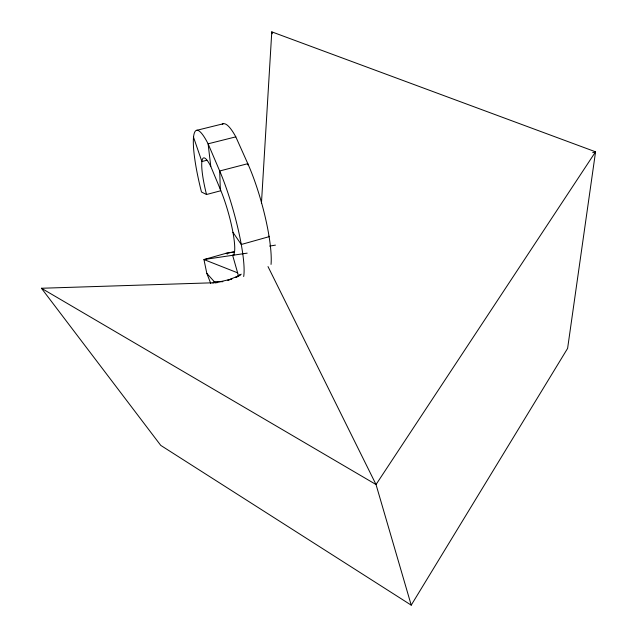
<?xml version="1.0" encoding="UTF-8"?>
<svg xmlns="http://www.w3.org/2000/svg" width="637" height="637" viewBox="0 0 637 637"><rect width="100%" height="100%" fill="white"/><g stroke="black" fill="none" stroke-linecap="round" stroke-linejoin="round"><path stroke-width="0.96" d="M247.809 164.872L247.817 163.685L235.809 136.859A69.306 13.664 74.7 0 0 222.209 124.279M261.441 203.307L271.784 31.85L595.563 151.813L567.607 348.391L411.223 605.15L160.755 445.39L41.437 288.258L217.36 282.645M212.965 283.139L214.223 281.618L222.886 281.713M241.264 274.165L237.203 276.753L240.181 274.897L235.865 277.326L239.098 275.638L227.839 280.224L231.868 279.03L215.473 282.764M592.697 152.633L595.563 151.813L376.029 484.534L411.223 605.15M238.604 276.243L232.632 255.294L234.281 254.832M243.684 276.538A70.253 12.071 74.3 0 0 219.701 170.979L208.1 143.811A69.807 11.832 74.5 0 0 193.648 136.167A69.807 11.832 74.5 0 0 201.475 192L206.515 194.516L220.713 190.758M206.794 160.285L201.889 161.543L193.529 137.21M235.809 136.859L208.1 143.811L210.791 166.456L220.314 189.316A42.082 7.222 74.3 0 1 232.839 231.78A42.082 7.222 74.3 0 1 232.632 255.294M196.411 130.394L223.069 123.817M233.556 251.878L225.753 253.391L203.951 259.546L206.81 273.353L210.775 283.497M234.527 251.933L225.753 253.391L227.648 253.988M269.602 246.097L275.447 245.126M247.18 253.144L203.951 259.546L237.641 272.835M41.437 288.258L376.029 484.534L268.01 266.584M206.81 273.353L214.223 281.618M268.671 236.104L269.101 236.677L241.272 244.489L232.927 232.282M271.784 31.85L272.278 33.769M220.314 189.316L219.701 170.979L247.817 163.685A69.744 13.942 74.5 0 1 271.043 264.411M206.515 194.516A41.811 7.079 74.5 0 1 201.937 161.177A41.811 7.079 74.5 0 1 210.791 166.456"/></g></svg>
